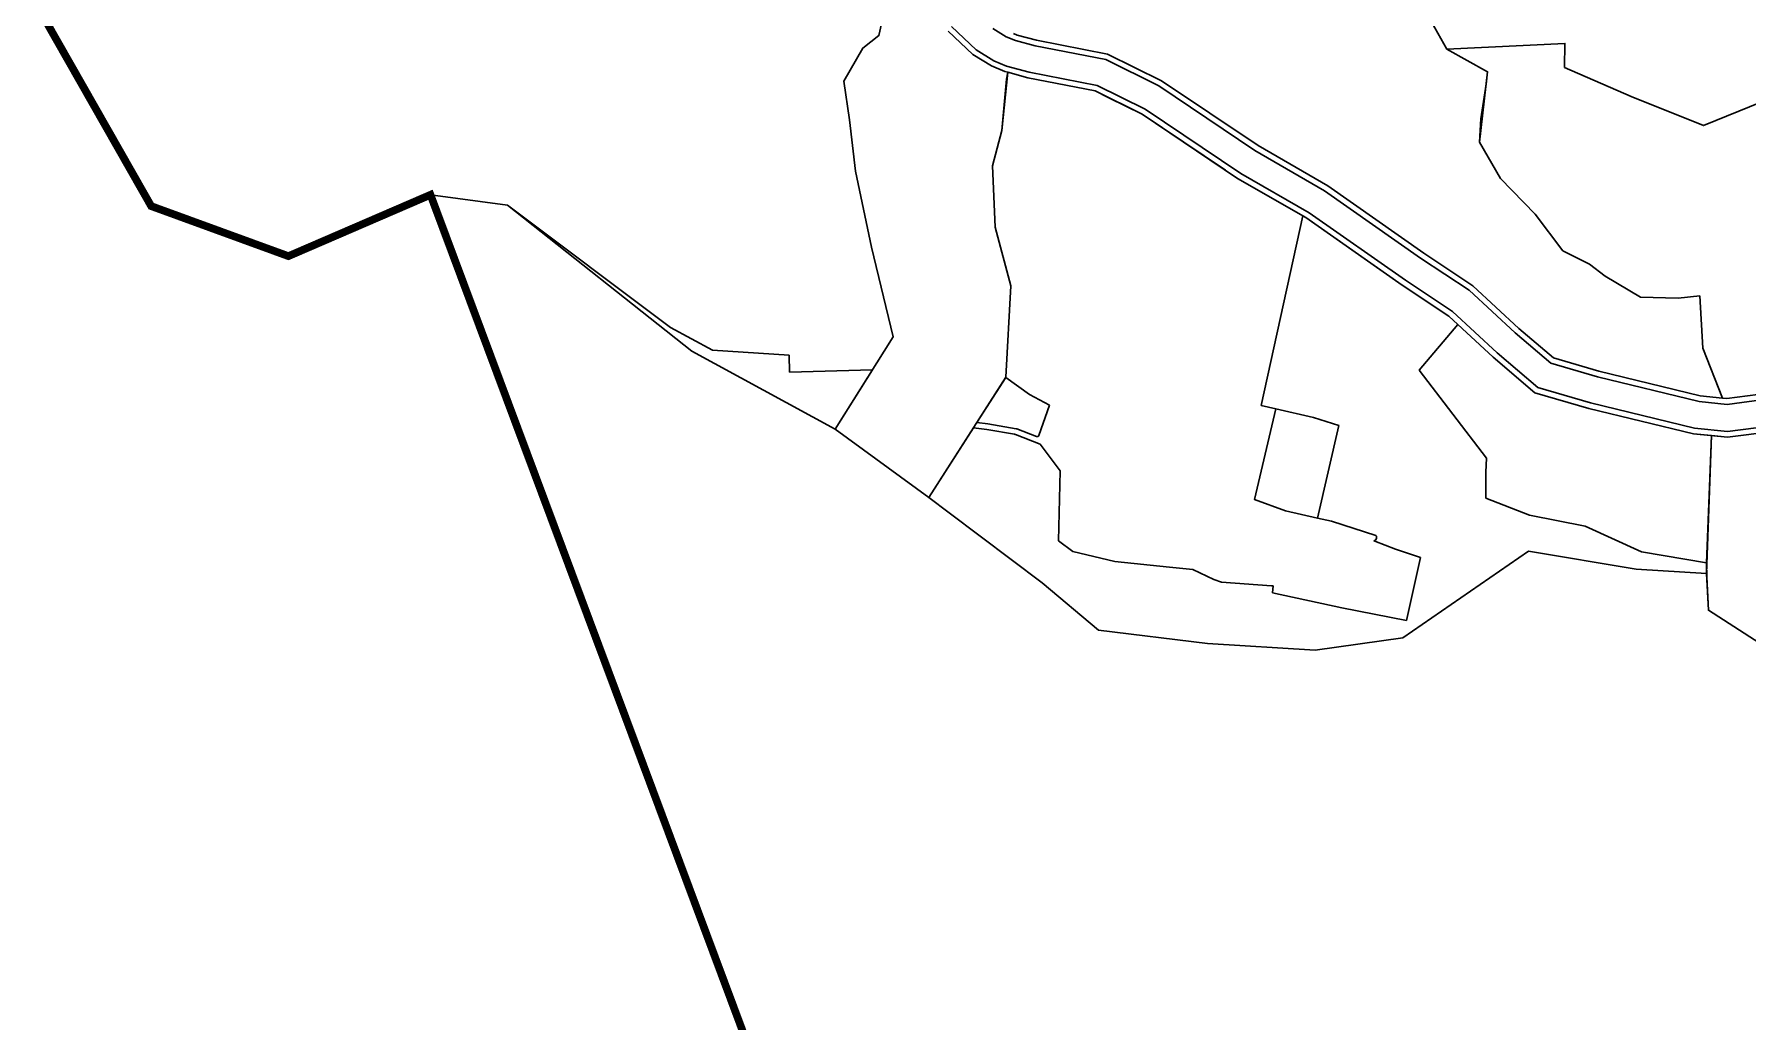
# Model space of a CAD drawing. Header units: millimetres. Extents: x 249769 to 250948, y 543138 to 544364.
# Drawn here: x 249905.7 to 250350.9, y 543633.9 to 543890.4 of the extents above; entities that cross this region are included whole.
import ezdxf

# ---------------------------------------------------------------- set-up
doc = ezdxf.new("R2010")
doc.units = ezdxf.units.MM
doc.linetypes.add('Character_Dash_E', pattern=[69, 15, -6, 30, -3, 15])
for name, color, linetype, lineweight in [('_Proposed Institutional', 150, 'Continuous', 30), ('_Proposed Road', 7, 'Continuous', 30), ('_Residential-Low', 41, 'Continuous', 30), ('_Steep Slope', 93, 'Continuous', 30), ('community green', 60, 'Continuous', 30), ('Project Boundary', 233, 'Character_Dash_E', 30)]:
    doc.layers.add(name, color=color, linetype=linetype, lineweight=lineweight)

# ---------------------------------------------------------------- blocks, each defined once
blk = doc.blocks.new('community green')
at = {"layer": 'community green'}
blk.add_lwpolyline([(250169.46, 543794.12), (250164.29, 543796.89), (250158.09, 543801.26), (250150.59, 543789.57), (250153.43, 543789.27), (250160.81, 543787.96, -0.048953), (250161, 543787.91), (250166.07, 543785.94, 0.425235), (250166.72, 543786.24)], format="xyb", close=True, dxfattribs=at)
blk.add_lwpolyline([(250244.64, 543788.83), (250238.01, 543790.86), (250228.24, 543793.14), (250222.72, 543769.61), (250230.74, 543766.6), (250239.08, 543764.76)], close=True, dxfattribs=at)
blk = doc.blocks.new('g')
at = {"layer": '_Steep Slope'}
for p, q in [((250127.14, 543898.89), (250125.12, 543890.09)), ((250149.5, 543885.19), (250143.13, 543891.22)), ((250160.14, 543890.63), (250161.07, 543890.25)), ((250161.07, 543890.25), (250166.09, 543888.88)), ((250272.67, 543886.59), (250268.77, 543893.52)), ((250120.96, 543886.86), (250115.99, 543878.29)), ((250125.12, 543890.09), (250120.96, 543886.86)), ((250166.09, 543888.88), (250184.55, 543885.3)), ((250283.29, 543880.69), (250272.67, 543886.59)), ((250154.35, 543882.21), (250149.5, 543885.19)), ((250157.83, 543880.77), (250154.35, 543882.21)), ((250184.55, 543885.3), (250198.59, 543878.37)), ((250115.99, 543878.29), (250117.47, 543868.2)), ((250157.06, 543865.41), (250158.27, 543878.81)), ((250158.6, 543880.56), (250157.83, 543880.77)), ((250158.27, 543878.81), (250158.6, 543880.56)), ((250198.59, 543878.37), (250223.64, 543861.51)), ((250281.5, 543868.43), (250282.92, 543877.44)), ((250282.92, 543877.44), (250283.29, 543880.69)), ((250117.47, 543868.2), (250119.03, 543854.9)), ((250281.22, 543862.44), (250281.5, 543868.43)), ((250154.66, 543856.28), (250157.06, 543865.41)), ((250223.64, 543861.51), (250241.8, 543851.03)), ((250286.63, 543852.97), (250281.22, 543862.44)), ((250119.03, 543854.9), (250123.17, 543835.1)), ((250155.33, 543840.34), (250154.66, 543856.28)), ((250241.8, 543851.03), (250266.73, 543833.54)), ((250295.61, 543843.7), (250286.63, 543852.97)), ((250028.65, 543846.07), (250008.63, 543848.74)), ((250008.63, 543848.74), (250106.9, 543585.5)), ((250070.95, 543814.27), (250028.65, 543846.07)), ((250235.26, 543843.3), (250224.46, 543794.02)), ((250236.05, 543842.84), (250235.26, 543843.3)), ((250254.45, 543829.94), (250236.05, 543842.84)), ((250302.85, 543834.17), (250295.61, 543843.7)), ((250159.4, 543825.11), (250155.33, 543840.34)), ((250123.17, 543835.1), (250128.83, 543811.85)), ((250266.73, 543833.54), (250279.43, 543825.1)), ((250309.73, 543830.75), (250302.85, 543834.17)), ((250261.09, 543825.28), (250254.45, 543829.94)), ((250313.83, 543827.56), (250309.73, 543830.75)), ((250158.14, 543801.36), (250159.4, 543825.11)), ((250273.23, 543817.21), (250261.09, 543825.28)), ((250279.43, 543825.1), (250291.41, 543814.02)), ((250323.05, 543822.15), (250313.83, 543827.56)), ((250332.8, 543821.88), (250323.05, 543822.15)), ((250338.4, 543822.48), (250332.8, 543821.88)), ((250339.17, 543808.93), (250338.4, 543822.48)), ((250265.53, 543803.21), (250275.58, 543815.04)), ((250275.58, 543815.04), (250273.23, 543817.21)), ((250081.92, 543808.35), (250070.95, 543814.27)), ((250128.83, 543811.85), (250113.81, 543787.81)), ((250291.41, 543814.02), (250300.43, 543806.34)), ((250101.83, 543807.11), (250081.92, 543808.35)), ((250101.89, 543802.7), (250101.83, 543807.11)), ((250300.43, 543806.34), (250312.2, 543802.92)), ((250344.34, 543795.92), (250339.17, 543808.93)), ((250123.46, 543803.26), (250101.89, 543802.7)), ((250113.81, 543787.81), (250123.46, 543803.26)), ((250138.13, 543770.14), (250158.14, 543801.36)), ((250282.98, 543780.3), (250265.53, 543803.21)), ((250312.2, 543802.92), (250338.5, 543796.54)), ((250224.46, 543794.02), (250228.24, 543793.14)), ((250228.24, 543793.14), (250238.01, 543790.86)), ((250338.5, 543796.54), (250344.34, 543795.92)), ((250138.13, 543770.14), (250113.81, 543787.81)), ((250113.81, 543787.81), (250138.13, 543770.14)), ((250149.68, 543788.16), (250138.13, 543770.14)), ((250153.22, 543787.79), (250149.68, 543788.16)), ((250160.4, 543786.51), (250153.22, 543787.79)), ((250238.01, 543790.86), (250244.64, 543788.83)), ((250244.64, 543788.83), (250239.08, 543764.76)), ((250167.01, 543783.96), (250160.59, 543786.46)), ((250172.25, 543777.03), (250167.01, 543783.96)), ((250282.86, 543776.64), (250282.98, 543780.3)), ((250171.82, 543758.85), (250172.25, 543777.03)), ((250282.83, 543769.91), (250282.86, 543776.64)), ((250143.42, 543766.13), (250138.13, 543770.14)), ((250138.13, 543770.14), (250143.42, 543766.13)), ((250167.56, 543747.93), (250143.42, 543766.13)), ((250143.42, 543766.13), (250167.56, 543747.93)), ((250294.15, 543765.55), (250282.83, 543769.91)), ((250308.6, 543762.63), (250294.15, 543765.55)), ((250239.08, 543764.76), (250242.75, 543763.95)), ((250242.75, 543763.95), (250254.27, 543760.26)), ((250323.3, 543755.97), (250308.6, 543762.63)), ((250175.55, 543756.11), (250171.82, 543758.85)), ((250253.73, 543758.87), (250253.97, 543758.79)), ((250253.97, 543758.79), (250259.34, 543756.64)), ((250259.34, 543756.64), (250265.85, 543754.5)), ((250186.4, 543753.44), (250175.55, 543756.11)), ((250200.68, 543752.02), (250186.4, 543753.44)), ((250293.89, 543756.2), (250261.23, 543733.68)), ((250261.23, 543733.68), (250293.89, 543756.19)), ((250265.85, 543754.5), (250262.25, 543738.15)), ((250321.85, 543751.49), (250293.89, 543756.2)), ((250293.89, 543756.19), (250321.85, 543751.49)), ((250340.18, 543753.1), (250323.3, 543755.97)), ((250340.17, 543750.34), (250340.18, 543753.1)), ((250182.2, 543735.66), (250167.56, 543747.93)), ((250167.56, 543747.93), (250182.2, 543735.66)), ((250206.67, 543751.41), (250200.68, 543752.02)), ((250212.18, 543748.8), (250206.67, 543751.41)), ((250214.13, 543748.14), (250212.18, 543748.8)), ((250227.17, 543747.16), (250214.13, 543748.14)), ((250340.17, 543750.34), (250321.85, 543751.49)), ((250321.85, 543751.49), (250340.17, 543750.34)), ((250227.6, 543747.16), (250227.17, 543747.16)), ((250227.42, 543745.3), (250227.6, 543747.16)), ((250245.39, 543741.44), (250227.42, 543745.3)), ((250262.25, 543738.15), (250245.39, 543741.44)), ((250210.5, 543732.2), (250182.2, 543735.66)), ((250182.2, 543735.66), (250210.51, 543732.2)), ((250238.47, 543730.46), (250210.5, 543732.2)), ((250210.51, 543732.2), (250238.47, 543730.46)), ((250261.23, 543733.68), (250238.47, 543730.46)), ((250238.47, 543730.46), (250261.23, 543733.68))]:
    blk.add_line(p, q, dxfattribs=at)
blk.add_lwpolyline([(250340.17, 543750.34), (250340.66, 543740.79), (250443.94, 543674.26), (250467.03, 543670.36), (250460.2, 543636.8), (250458.73, 543633.71)], dxfattribs=at)
for centre, radius, start, end in [((250160.23, 543785.53), 1, 68.7329, 79.9431), ((250253.56, 543759.74), 0.888, 280.7524, 36.4022)]:
    blk.add_arc(centre, radius, start, end, dxfattribs=at)

msp = doc.modelspace()

# ---------------------------------------------------------------- linework, layer by layer
at = {"layer": '_Proposed Institutional'}
msp.add_lwpolyline([(250384.85, 543885.21), (250339.39, 543866.73), (250320.6, 543874.31), (250303.27, 543881.83), (250303.37, 543888.06), (250272.67, 543886.59), (250283.29, 543880.69), (250281.22, 543862.44), (250286.63, 543852.97), (250295.61, 543843.7), (250302.85, 543834.17), (250309.73, 543830.75), (250313.83, 543827.56), (250323.05, 543822.15), (250332.8, 543821.88), (250338.4, 543822.48), (250339.17, 543808.93), (250344.34, 543795.92), (250345.48, 543795.81), (250356.22, 543797.2)], dxfattribs=at)
msp.add_lwpolyline([(250341.46, 543786.17), (250340.18, 543753.11), (250340.26, 543749.51), (250340.66, 543740.79), (250443.94, 543674.26), (250443.94, 543674.26), (250467.03, 543670.36), (250472.68, 543705.21), (250440.88, 543717.64), (250445.68, 543736.99), (250431.84, 543741.01), (250439.71, 543765.58), (250424.43, 543773.73), (250410.41, 543779.55), (250390.99, 543785.95), (250380.54, 543787.64), (250370.72, 543788.34), (250357.27, 543787.26), (250345.6, 543785.74)], close=True, dxfattribs=at)
at = {"layer": '_Proposed Road'}
for points in [[(250236.91, 543844.07), (250219.14, 543854.29), (250194.32, 543871), (250181.81, 543877.17), (250164.16, 543880.6), (250158.32, 543882.19), (250155.03, 543883.55), (250150.42, 543886.38), (250144.02, 543892.44)], [(250240.93, 543849.8), (250222.84, 543860.23), (250197.84, 543877.07), (250184.06, 543883.86), (250165.75, 543887.42), (250160.59, 543888.83), (250158.22, 543889.81), (250154.7, 543891.97)], [(250236.05, 543842.84), (250261.09, 543825.28), (250273.23, 543817.21), (250284.77, 543806.54), (250295.57, 543797.33), (250309.63, 543793.26), (250336.79, 543786.66), (250345.6, 543785.74), (250357.27, 543787.26)], [(250236.91, 543844.07), (250261.93, 543826.52), (250274.16, 543818.4), (250285.77, 543807.67), (250296.3, 543798.68), (250310.01, 543794.71), (250337.04, 543788.14), (250345.58, 543787.25), (250357.11, 543788.75)]]:
    msp.add_lwpolyline(points, dxfattribs=at)
at = {"layer": '_Proposed Road', "elevation": 2192}
msp.add_lwpolyline([(250356.38, 543795.71), (250345.5, 543794.3), (250338.24, 543795.06), (250311.82, 543801.47), (250299.7, 543804.99), (250290.42, 543812.9), (250278.5, 543823.92), (250265.88, 543832.3), (250240.93, 543849.8)], dxfattribs=at)
at = {"layer": '_Residential-Low'}
for points in [[(249906.69, 543897.39), (249936.06, 543845.8), (249971.72, 543832.8), (250008.63, 543848.74), (250028.65, 543846.06), (250076.53, 543808.08), (250113.81, 543787.81), (250128.83, 543811.85), (250123.17, 543835.1), (250119.03, 543854.9), (250117.47, 543868.2), (250115.99, 543878.29), (250120.96, 543886.86), (250125.12, 543890.09), (250127.14, 543898.89)], [(250184.91, 543873.97), (250181.33, 543875.74), (250163.82, 543879.14), (250158.6, 543880.56), (250157.06, 543865.41), (250154.66, 543856.28), (250155.33, 543840.34), (250159.4, 543825.11)], [(250184.91, 543873.97), (250193.57, 543869.7), (250215.16, 543855.15)]]:
    msp.add_lwpolyline(points, dxfattribs=at)
msp.add_lwpolyline([(250284.77, 543806.54), (250273.23, 543817.21), (250261.09, 543825.28), (250236.05, 543842.84), (250218.34, 543853.01), (250193.57, 543869.7), (250181.33, 543875.74), (250163.82, 543879.14), (250158.6, 543880.56), (250158.27, 543878.81), (250157.06, 543865.41), (250154.66, 543856.28), (250155.33, 543840.34), (250159.4, 543825.11), (250158.14, 543801.36), (250138.13, 543770.14), (250143.42, 543766.13), (250167.56, 543747.93), (250182.2, 543735.66), (250210.51, 543732.2), (250238.47, 543730.46), (250261.23, 543733.68), (250293.89, 543756.19), (250321.85, 543751.49), (250340.17, 543750.34), (250341.45, 543786.17), (250336.79, 543786.66), (250309.63, 543793.26), (250295.57, 543797.33)], close=True, dxfattribs=at)
at = {"layer": 'Project Boundary', "ltscale": 0.05, "const_width": 2}
msp.add_lwpolyline([(249906.69, 543897.39), (249936.06, 543845.8), (249971.72, 543832.8), (250008.63, 543848.74), (250106.9, 543585.5)], dxfattribs=at)

# ---------------------------------------------------------------- block references
at = {"layer": '_Steep Slope'}
msp.add_blockref('g', (0, 0), dxfattribs=at)
at = {"layer": 'community green'}
msp.add_blockref('community green', (0, 0), dxfattribs=at)

doc.saveas('drawing.dxf')
